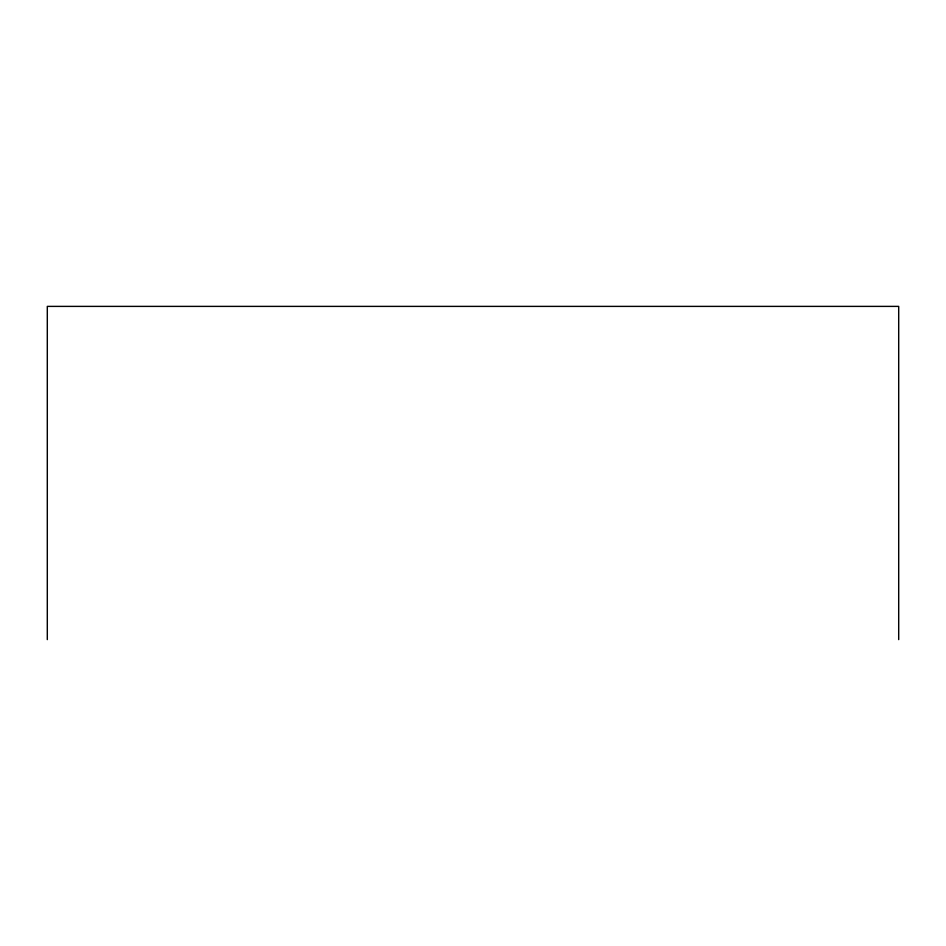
<?xml version="1.0" encoding="UTF-8"?>
<svg xmlns="http://www.w3.org/2000/svg" width="946" height="946" viewBox="0 0 946 946"><rect width="100%" height="100%" fill="white"/><g stroke="black" fill="none" stroke-linecap="round" stroke-linejoin="round"><path stroke-width="1.42" d="M898.7 639.614L898.7 306.386L47.3 306.386L47.3 639.614"/></g></svg>
